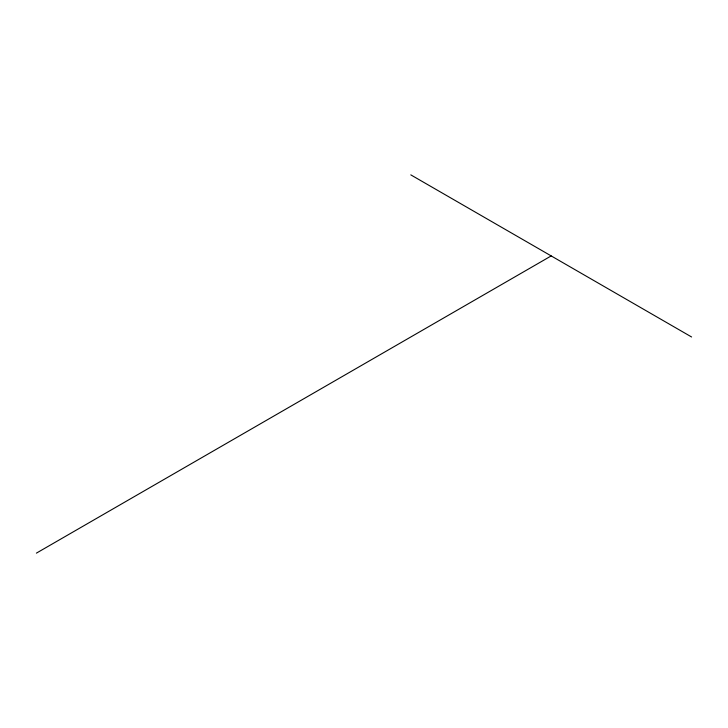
<?xml version="1.0" encoding="UTF-8"?>
<svg xmlns="http://www.w3.org/2000/svg" width="728" height="728" viewBox="0 0 728 728"><rect width="100%" height="100%" fill="white"/><g stroke="black" fill="none" stroke-linecap="round" stroke-linejoin="round"><path stroke-width="1.09" d="M36.4 553.134L551.196 255.919M410.801 174.866L691.6 336.982"/></g></svg>
